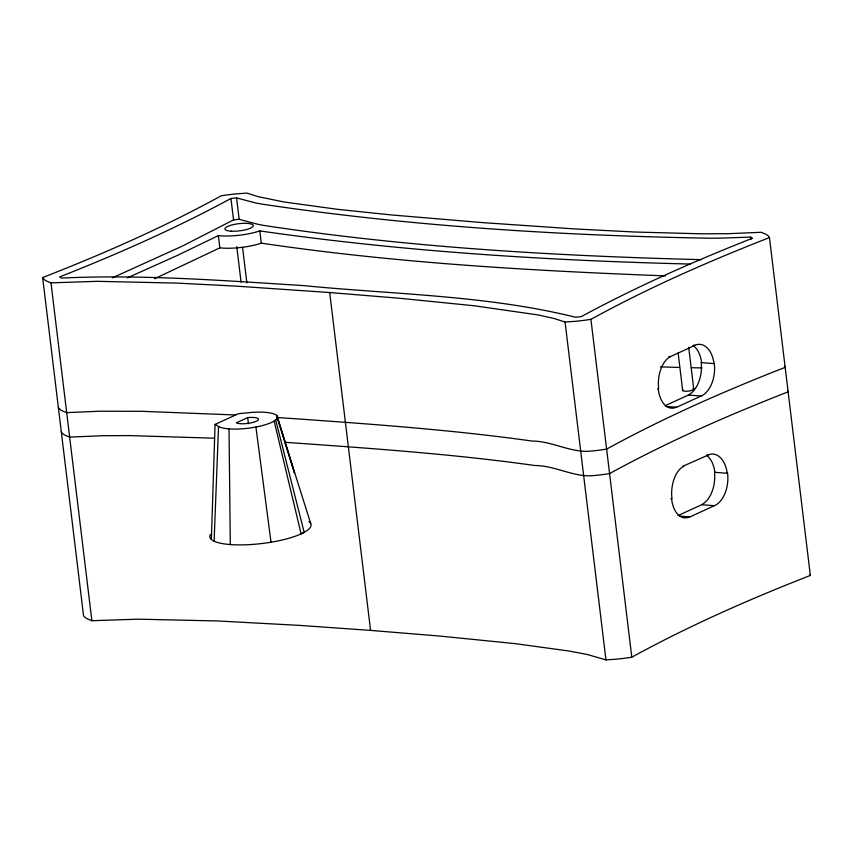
<?xml version="1.0" encoding="UTF-8"?>
<svg xmlns="http://www.w3.org/2000/svg" width="853" height="853" viewBox="0 0 853 853"><rect width="100%" height="100%" fill="white"/><g stroke="black" fill="none" stroke-linecap="round" stroke-linejoin="round"><path stroke-width="1.28" d="M211.373 539.48L215.073 424.41L238.52 413.684L248.692 412.671A30.58 7.709 -6.9 0 1 277.374 416.541A30.58 7.709 -6.9 0 1 253.554 427.449A30.58 7.709 -6.9 0 1 218.539 426.468L215.073 424.41M214.103 541.207L218.539 426.468M42.629 277.556A58.271 14.693 -6.9 0 0 46.542 281.053L50.988 282.855L97.125 281.319L176.87 283.1L236.484 286.15L329.695 292.536L399.556 298.262L474.225 305.769L537.891 314.906L554.119 318.5L565.07 322.05L575.029 321.336A58.271 14.693 -6.9 0 0 590.916 319.342C648.344 287.834 708.47 261.391 769.459 237.592L810.35 575.444C749.36 599.243 689.235 625.697 631.796 657.205A58.271 14.693 -6.9 0 1 615.909 659.198L605.961 659.902L587.557 654.571L568.684 650.967L515.116 643.631L440.436 636.125L370.575 630.399L299.2 625.366L217.75 620.963L138.015 619.171L91.879 620.717L87.422 618.915A58.271 14.693 -6.9 0 1 83.509 615.418L42.65 277.556C103.639 253.757 163.765 227.303 221.204 195.795A58.271 14.693 -6.9 0 1 237.091 193.802L247.039 193.098L257.99 196.638L284.316 202.033L337.884 209.369L391.911 214.988L482.425 222.601L575.636 228.988L635.25 232.037L701.006 233.797L727.993 233.69L761.121 232.283L765.578 234.085A58.271 14.693 -6.9 0 1 769.491 237.582M230.95 198.482C175.686 228.391 118.098 253.874 59.667 276.905A44.42 11.196 -6.9 0 0 61.533 278.057C142.206 274.335 222.953 280.541 303.423 285.595C394.097 294.509 486.743 295.223 575.54 317.231A44.42 11.196 -6.9 0 0 581.17 316.655C636.423 286.747 694.022 261.263 752.453 238.232A44.42 11.196 -6.9 0 0 750.576 237.081L721.99 238.104A325.899 82.155 -6.9 0 1 710.773 238.232C560.378 235.577 409.525 226.269 260.719 203.931A339.654 85.62 -6.9 0 1 254.461 202.651L236.569 197.907A44.42 11.196 -6.9 0 0 230.95 198.482L233.541 219.903L182.233 246.144L112.287 277.886M690.482 264.057C546.56 260.496 402.349 251.464 259.802 230.907A31.465 7.933 -6.9 0 1 218.368 235.609L176.976 255.601L127.353 277.854M665.553 275.882C530.491 270.7 395.078 262.969 261.285 243.148A31.465 7.933 -6.9 0 1 219.85 247.85L154.606 278.739M665.404 405.57L688.392 395.056L701.102 396.027L676.632 407.233L665.511 406.391M677.932 515.607L701.667 504.741L714.377 505.712L689.896 516.918L679.574 516.129M247.701 417.618L236.388 422.8A11.462 2.89 -6.9 0 0 249.524 423.163A11.462 2.89 -6.9 0 0 258.459 419.079A11.462 2.89 -6.9 0 0 247.701 417.618L248.436 423.738M701.337 259.664C554.972 255.889 408.139 247.423 263.31 225.352A339.665 85.62 -6.9 0 1 257.052 224.072L239.171 219.328A44.42 11.196 -6.9 0 0 233.541 219.903M702.062 367.91L691.388 367.728M678.935 367.44L660.35 366.875M214.423 438.207L129.773 435.595L102.787 435.702L69.658 437.109L65.201 435.307A58.271 14.693 -6.9 0 1 61.299 431.81M235.236 414.963L141.779 411.306L99.822 411.221L66.694 412.628L62.237 410.826A58.271 14.693 -6.9 0 1 58.335 407.329M276.553 417.437C361.875 423.451 447.345 429.144 532.091 441.054C552.243 441.065 570.86 453.05 590.724 451.109A58.271 14.693 -6.9 0 0 606.622 449.115C664.05 417.607 724.176 391.164 785.165 367.355A58.271 14.693 -6.9 0 0 784.472 366.246M284.582 442.259C368.208 448.209 451.983 453.839 535.055 465.535C555.207 465.546 573.824 477.531 593.688 475.59A58.271 14.693 -6.9 0 0 609.586 473.596C667.014 442.089 727.14 415.646 788.129 391.836A58.271 14.693 -6.9 0 0 787.724 391.09M693.382 345.241L694.971 345.358L670.49 356.565L668.901 356.447M701.315 362.589L714.036 363.623A26.336 16.143 -86.5 0 0 694.96 345.23M657.599 388.979L658.399 389.096M707.446 454.98L708.246 455.044L682.976 466.186M714.59 472.274L727.31 473.308M670.863 498.664L671.674 498.781M310.759 523.614L276.607 415.411L294.53 473.052L277.257 416.243M275.69 419.985L304.169 532.336L301.12 533.861L274.133 421.073M255.911 427.022L271.019 542.22M750.587 237.081L750.885 239.608M688.702 347.32L693.734 388.872M678.124 352.886L682.688 390.535M590.916 319.342L631.796 657.205M565.07 322.05L605.961 659.902M329.695 292.536L370.575 630.399M259.802 230.907L261.285 243.148M236.569 197.907L239.171 219.328M242.561 247.37L246.858 282.919M236.771 246.624L241.079 282.172M218.368 235.609L219.85 247.85M50.988 282.855L91.879 620.717M229.03 428.878L230.31 544.566M809.934 574.698A58.271 14.693 -6.9 0 1 810.371 575.444M727.577 473.191A26.336 16.378 -85 0 1 714.377 505.754M708.225 454.916A26.336 16.143 -86.5 0 1 727.225 473.276M671.929 498.589A26.336 15.205 -86.3 0 1 683.775 466.292M689.885 516.779A26.336 15.45 -84.8 0 1 671.588 498.824M714.515 472.37A26.336 15.919 -84.2 0 1 701.656 504.603M706.359 455.171A26.336 16.367 -85 0 1 714.846 472.157M714.302 363.506A26.336 16.378 -85 0 1 701.102 396.069M658.665 388.904A26.336 15.205 -86.3 0 1 670.501 356.607M676.61 407.084A26.336 15.45 -84.8 0 1 658.313 389.139M701.241 362.685A26.336 15.919 -84.2 0 1 688.382 394.918M693.094 345.486A26.336 16.367 -85 0 1 701.571 362.472M692.956 388.414A5.619 1.418 -6.9 0 1 688.755 391.058A5.619 1.418 -6.9 0 1 682.986 389.8M308.957 521.567A50.967 12.848 -6.9 0 1 263.833 543.286A50.967 12.848 -6.9 0 1 210.456 534.404M231.259 231.195A14.32 3.615 -6.9 0 0 253.277 225.885A14.32 3.615 -6.9 0 0 232.709 224.755A14.32 3.615 -6.9 0 0 231.259 231.195"/></g></svg>
